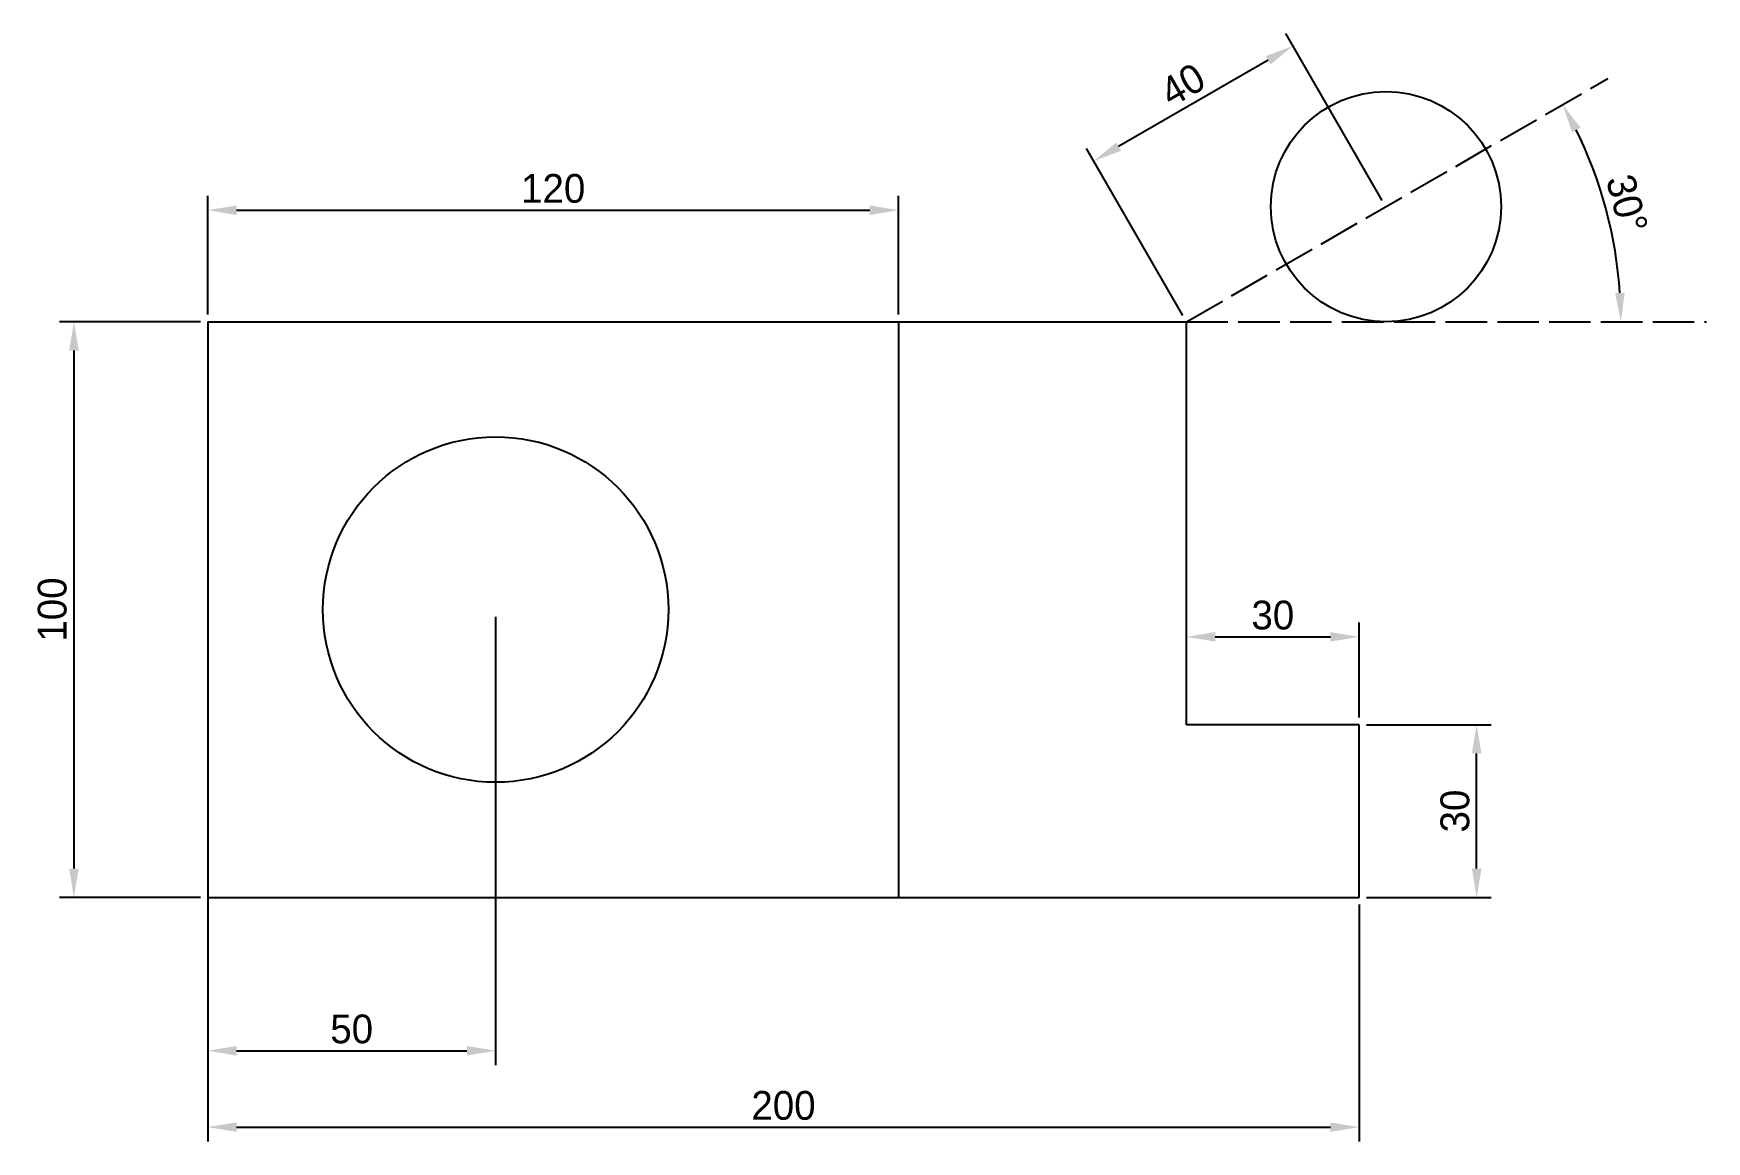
# Model space of a CAD drawing. Header units: millimetres. Extents: x 180 to 471, y 76 to 269.
import ezdxf

# ---------------------------------------------------------------- set-up
doc = ezdxf.new("R2010")
doc.units = ezdxf.units.MM
doc.linetypes.add('ACAD_ISO02W100', pattern=[15, 12, -3])
doc.dimstyles.new('ISO-25', dxfattribs={"dimscale": 2, "dimtxt": 2.5, "dimasz": 2.5, "dimexe": 1.25, "dimexo": 0.625, "dimtad": 1, "dimtxsty": 'Standard', "dimcen": 2.5, "dimadec": 0, "dimazin": 0, "dimtfac": 1, "dimtmove": 0, "dimatfit": 3, "dimfxl": 1, "dimarcsym": 0})

# ---------------------------------------------------------------- blocks, each defined once
blk = doc.blocks.new('*D2')
at = {"color": 0, "lineweight": -2, "transparency": 16777216}
for p, q in [((210.66, 167.22), (210.66, 89.33)), ((260.66, 167.22), (260.66, 89.33)), ((215.66, 91.83), (255.66, 91.83))]:
    blk.add_line(p, q, dxfattribs=at)
at = {"color": 0, "transparency": 16777216}
for points in [[(215.66, 92.66), (215.66, 90.99), (210.66, 91.83)], [(255.66, 92.66), (255.66, 90.99), (260.66, 91.83)]]:
    blk.add_solid(points, dxfattribs=at)
at = {"layer": 'Defpoints', "color": 0, "transparency": 16777216}
for p in [(210.66, 168.47), (260.66, 168.47), (260.66, 91.83)]:
    blk.add_point(p, dxfattribs=at)
at = {"color": 0, "transparency": 16777216, "insert": (235.66, 95.58), "char_height": 5, "attachment_point": 5}
blk.add_mtext('50', dxfattribs=at)
blk = doc.blocks.new('*D3')
at = {"color": 0, "lineweight": -2, "transparency": 16777216}
for p, q in [((210.66, 219.72), (210.66, 240.35)), ((330.66, 219.72), (330.66, 240.35)), ((215.66, 237.85), (325.66, 237.85))]:
    blk.add_line(p, q, dxfattribs=at)
at = {"color": 0, "transparency": 16777216}
for points in [[(215.66, 238.68), (215.66, 237.01), (210.66, 237.85)], [(325.66, 238.68), (325.66, 237.01), (330.66, 237.85)]]:
    blk.add_solid(points, dxfattribs=at)
at = {"layer": 'Defpoints', "color": 0, "transparency": 16777216}
for p in [(330.66, 237.85), (210.66, 218.47), (330.66, 218.47)]:
    blk.add_point(p, dxfattribs=at)
at = {"color": 0, "transparency": 16777216, "insert": (270.66, 241.6), "char_height": 5, "attachment_point": 5}
blk.add_mtext('120', dxfattribs=at)
blk = doc.blocks.new('*D4')
at = {"color": 0, "lineweight": -2, "transparency": 16777216}
for p, q in [((210.66, 117.22), (210.66, 76.05)), ((410.66, 117.22), (410.66, 76.05)), ((215.66, 78.55), (405.66, 78.55))]:
    blk.add_line(p, q, dxfattribs=at)
at = {"color": 0, "transparency": 16777216}
for points in [[(215.66, 79.39), (215.66, 77.72), (210.66, 78.55)], [(405.66, 79.39), (405.66, 77.72), (410.66, 78.55)]]:
    blk.add_solid(points, dxfattribs=at)
at = {"layer": 'Defpoints', "color": 0, "transparency": 16777216}
for p in [(210.66, 118.47), (410.66, 118.47), (410.66, 78.55)]:
    blk.add_point(p, dxfattribs=at)
at = {"color": 0, "transparency": 16777216, "insert": (310.66, 82.3), "char_height": 5, "attachment_point": 5}
blk.add_mtext('200', dxfattribs=at)
blk = doc.blocks.new('*D5')
at = {"color": 0, "lineweight": -2, "transparency": 16777216}
for p, q in [((209.41, 218.47), (184.91, 218.47)), ((187.41, 213.47), (187.41, 123.47)), ((209.41, 118.47), (184.91, 118.47))]:
    blk.add_line(p, q, dxfattribs=at)
at = {"color": 0, "transparency": 16777216}
for points in [[(186.58, 213.47), (188.25, 213.47), (187.41, 218.47)], [(186.58, 123.47), (188.25, 123.47), (187.41, 118.47)]]:
    blk.add_solid(points, dxfattribs=at)
at = {"layer": 'Defpoints', "color": 0, "transparency": 16777216}
for p in [(210.66, 218.47), (187.41, 118.47), (210.66, 118.47)]:
    blk.add_point(p, dxfattribs=at)
at = {"color": 0, "transparency": 16777216, "insert": (183.66, 168.47), "char_height": 5, "attachment_point": 5, "rotation": 90}
blk.add_mtext('100', dxfattribs=at)
blk = doc.blocks.new('*D6')
at = {"color": 0, "lineweight": -2, "transparency": 16777216}
for p, q in [((411.91, 148.47), (433.56, 148.47)), ((431.06, 123.47), (431.06, 143.47)), ((411.91, 118.47), (433.56, 118.47))]:
    blk.add_line(p, q, dxfattribs=at)
at = {"color": 0, "transparency": 16777216}
for points in [[(430.23, 143.47), (431.9, 143.47), (431.06, 148.47)], [(430.23, 123.47), (431.9, 123.47), (431.06, 118.47)]]:
    blk.add_solid(points, dxfattribs=at)
at = {"layer": 'Defpoints', "color": 0, "transparency": 16777216}
for p in [(410.66, 148.47), (431.06, 148.47), (410.66, 118.47)]:
    blk.add_point(p, dxfattribs=at)
at = {"color": 0, "transparency": 16777216, "insert": (427.31, 133.47), "char_height": 5, "attachment_point": 5, "rotation": 90}
blk.add_mtext('30', dxfattribs=at)
blk = doc.blocks.new('*D7')
at = {"color": 0, "lineweight": -2, "transparency": 16777216}
for p, q in [((380.66, 149.72), (380.66, 166.23)), ((410.66, 149.72), (410.66, 166.23)), ((385.66, 163.73), (405.66, 163.73))]:
    blk.add_line(p, q, dxfattribs=at)
at = {"color": 0, "transparency": 16777216}
for points in [[(385.66, 164.56), (385.66, 162.9), (380.66, 163.73)], [(405.66, 164.56), (405.66, 162.9), (410.66, 163.73)]]:
    blk.add_solid(points, dxfattribs=at)
at = {"layer": 'Defpoints', "color": 0, "transparency": 16777216}
for p in [(410.66, 163.73), (380.66, 148.47), (410.66, 148.47)]:
    blk.add_point(p, dxfattribs=at)
at = {"color": 0, "transparency": 16777216, "insert": (395.66, 167.48), "char_height": 5, "attachment_point": 5}
blk.add_mtext('30', dxfattribs=at)
blk = doc.blocks.new('*D8')
at = {"color": 0, "lineweight": -2, "transparency": 16777216}
for p, q in [((414.68, 239.55), (397.93, 268.55)), ((394.85, 263.89), (368.87, 248.89)), ((380.04, 219.55), (363.29, 248.55))]:
    blk.add_line(p, q, dxfattribs=at)
at = {"color": 0, "transparency": 16777216}
for points in [[(394.44, 264.61), (395.27, 263.17), (399.18, 266.39)], [(368.46, 249.61), (369.29, 248.17), (364.54, 246.39)]]:
    blk.add_solid(points, dxfattribs=at)
at = {"layer": 'Defpoints', "color": 0, "transparency": 16777216}
for p in [(364.54, 246.39), (415.3, 238.47), (380.66, 218.47)]:
    blk.add_point(p, dxfattribs=at)
at = {"color": 0, "transparency": 16777216, "insert": (379.99, 259.63), "char_height": 5, "attachment_point": 5, "rotation": 30}
blk.add_mtext('40', dxfattribs=at)
blk = doc.blocks.new('*D9')
at = {"color": 0, "lineweight": -2, "transparency": 16777216}
blk.add_arc((380.66, 218.47), 75.45, 3.7975, 26.2025, dxfattribs=at)
at = {"color": 0, "transparency": 16777216}
for points in [[(447.63, 251.39), (449.1, 252.18), (446.01, 256.19)], [(456.78, 223.49), (455.12, 223.44), (456.12, 218.47)]]:
    blk.add_solid(points, dxfattribs=at)
at = {"layer": 'Defpoints', "color": 0, "transparency": 16777216}
for p in [(453.87, 260.73), (454.97, 231.57), (380.66, 218.47), (380.66, 218.47), (471, 218.47)]:
    blk.add_point(p, dxfattribs=at)
at = {"color": 0, "transparency": 16777216, "insert": (457.17, 238.97), "char_height": 5, "attachment_point": 5, "rotation": 285}
blk.add_mtext('30°', dxfattribs=at)

msp = doc.modelspace()

# ---------------------------------------------------------------- linework, layer by layer
at = {"color": 251, "linetype": 'ACAD_ISO02W100', "ltscale": 0.6, "true_color": 0x636466}
for q in [(453.867, 260.733), (470.996, 218.468)]:
    msp.add_line((380.663, 218.468), q, dxfattribs=at)
for p, q in [((210.663, 218.468), (210.663, 118.468)), ((210.663, 218.468), (380.663, 218.468)), ((330.663, 218.468), (330.663, 118.468)), ((380.663, 148.468), (380.663, 218.468)), ((410.663, 148.468), (380.663, 148.468)), ((410.663, 118.468), (410.663, 148.468)), ((210.663, 118.468), (410.663, 118.468))]:
    msp.add_line(p, q)
for centre, radius in [((415.304, 238.468), 20), ((260.663, 168.468), 30)]:
    msp.add_circle(centre, radius)

# ---------------------------------------------------------------- dimensions: what is measured, and where the dimension line sits
at = {"color": 30, "true_color": 0xf8991e}
dim = msp.add_aligned_dim(p1=(415.304, 238.468), p2=(380.663, 218.468), distance=-32.238, dimstyle='ISO-25', dxfattribs=at)
dim.commit()
dim.dimension.update_dxf_attribs({"geometry": '*D8', "text_midpoint": (379.989, 259.635)})
dim = msp.add_angular_dim_2l(base=(454.969, 231.57), line1=((380.663, 218.468), (470.996, 218.468)), line2=((380.663, 218.468), (453.867, 260.733)), dimstyle='ISO-25', dxfattribs=at)
dim.commit()
dim.dimension.update_dxf_attribs({"geometry": '*D9', "text_midpoint": (457.167, 238.967)})
for base, p1, p2, picture, middle in [((330.663, 237.847), (210.663, 218.468), (330.663, 218.468), '*D3', (270.663, 241.597)), ((410.663, 163.73), (380.663, 148.468), (410.663, 148.468), '*D7', (395.663, 167.48)), ((260.663, 91.827), (210.663, 168.468), (260.663, 168.468), '*D2', (235.663, 95.577)), ((410.663, 78.552), (210.663, 118.468), (410.663, 118.468), '*D4', (310.663, 82.302))]:
    dim = msp.add_linear_dim(base=base, p1=p1, p2=p2, dimstyle='ISO-25', dxfattribs=at)
    dim.commit()
    dim.dimension.update_dxf_attribs({"geometry": picture, "text_midpoint": middle})
for base, p1, p2, picture, middle in [((187.413, 118.468), (210.663, 218.468), (210.663, 118.468), '*D5', (183.663, 168.468)), ((431.064, 148.468), (410.663, 118.468), (410.663, 148.468), '*D6', (427.314, 133.468))]:
    dim = msp.add_linear_dim(base=base, p1=p1, p2=p2, angle=90, dimstyle='ISO-25', dxfattribs=at)
    dim.commit()
    dim.dimension.update_dxf_attribs({"geometry": picture, "text_midpoint": middle})

doc.saveas('drawing.dxf')
